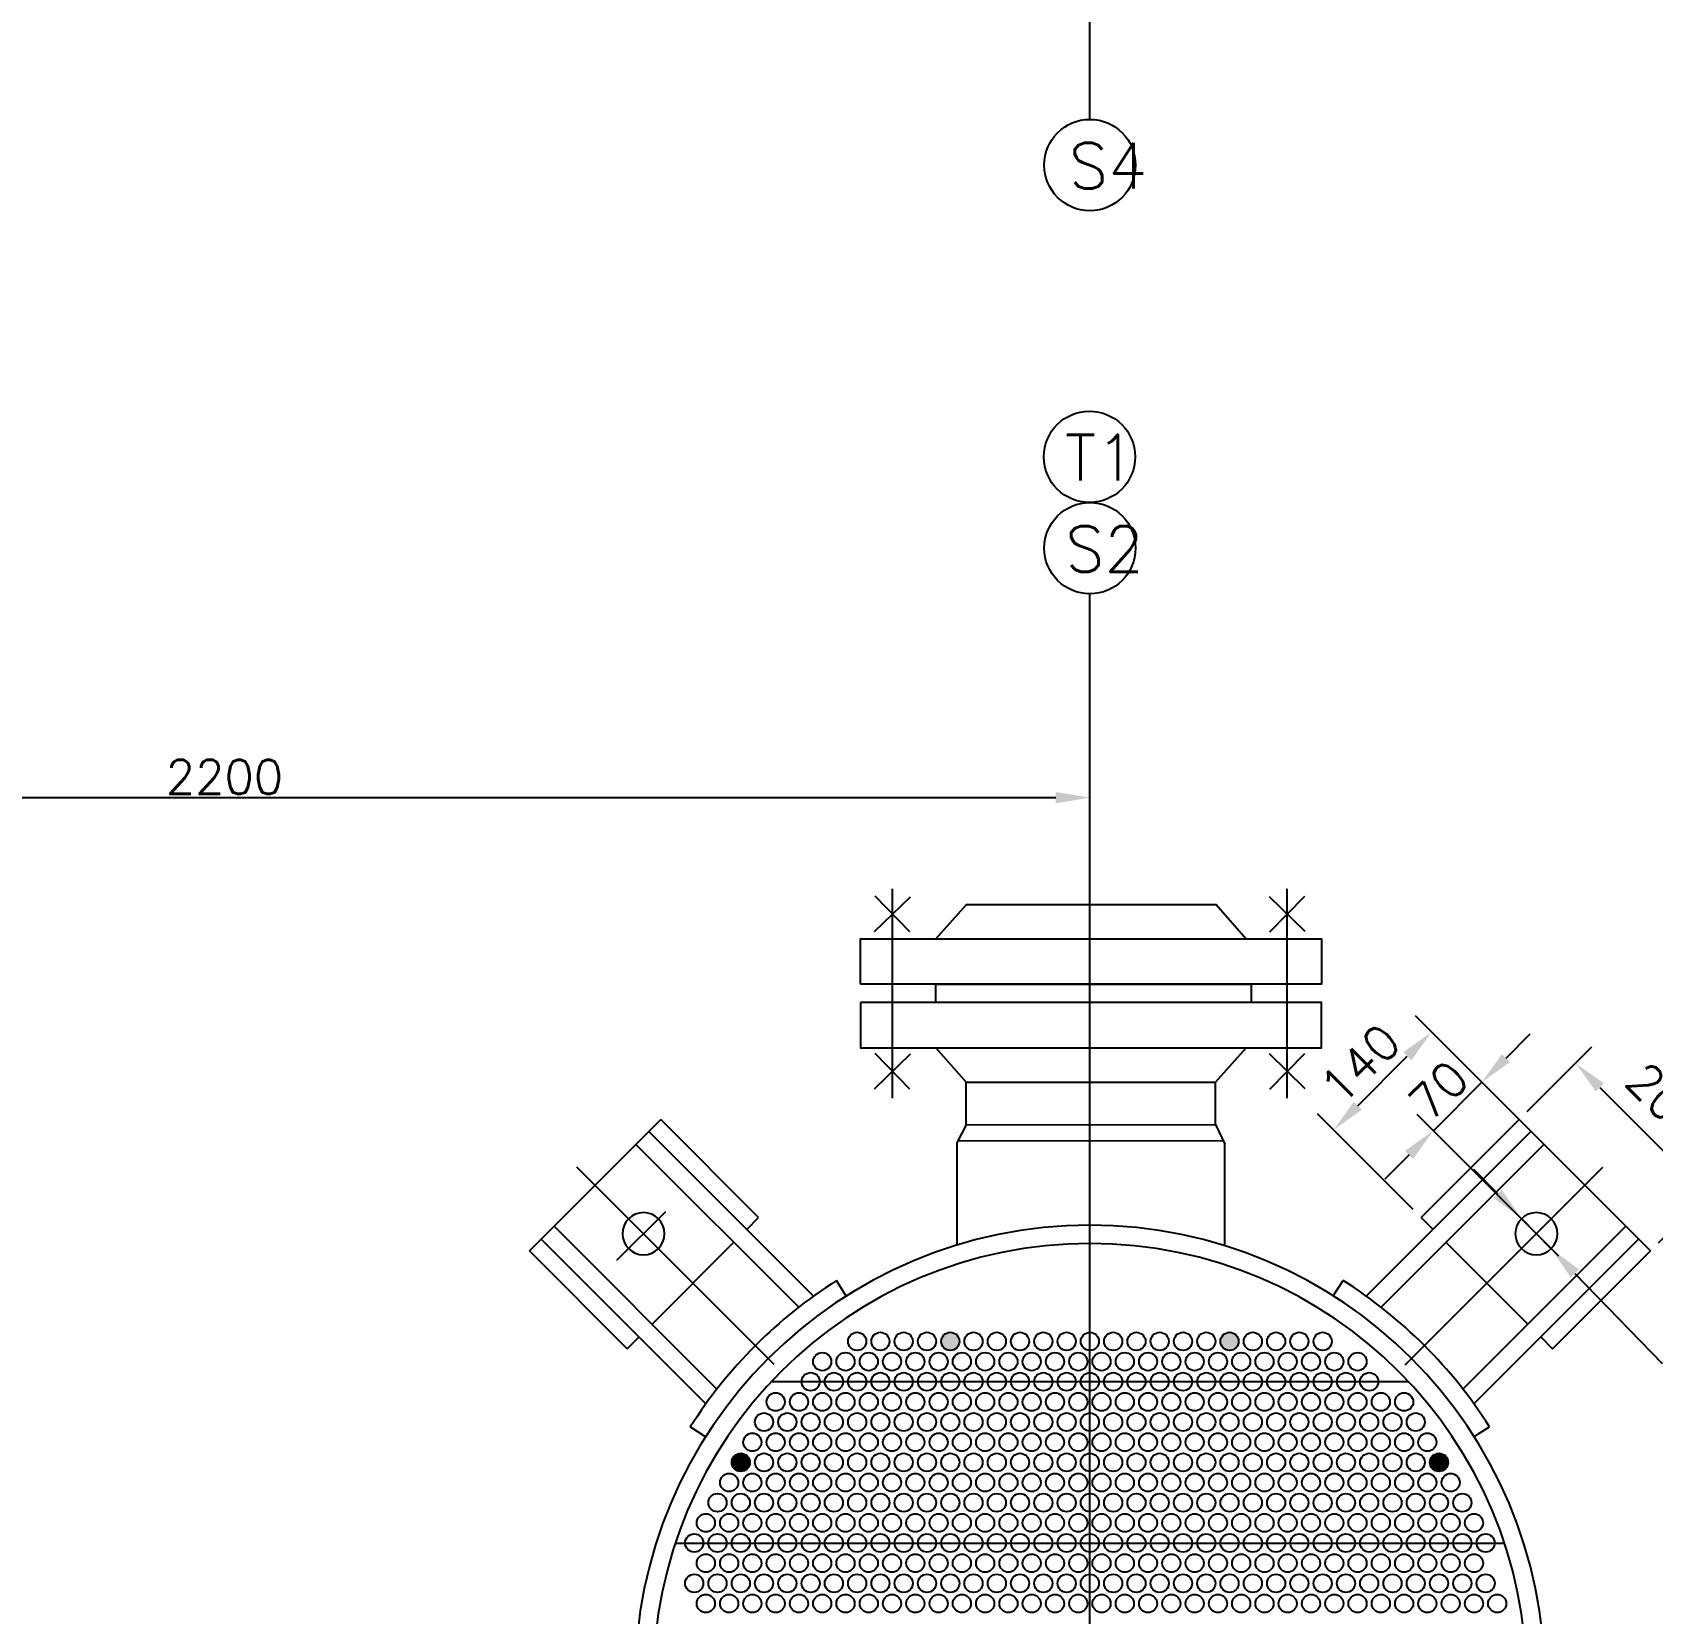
# Model space of a CAD drawing. Extents: x 49444 to 186345, y 41039 to 59803.
# Drawn here: x 66316 to 68446, y 49393 to 51471 of the extents above; entities that cross this region are included whole.
import ezdxf

# ---------------------------------------------------------------- set-up
doc = ezdxf.new("R2010")
doc.units = 0
doc.header["$LTSCALE"] = 60
doc.header["$MEASUREMENT"] = 0
doc.header["$PDMODE"] = 3
doc.header["$PDSIZE"] = 0.001
doc.layers.get('0').update_dxf_attribs({"linetype": 'CONTINUOUS'})
doc.layers.get('DEFPOINTS').update_dxf_attribs({"linetype": 'CONTINUOUS'})
doc.styles.get("Standard").update_dxf_attribs({"font": 'txt.shx', "bigfont": 'hztxt.shx'})
doc.dimstyles.new('STANDARD$0', dxfattribs={"dimtxt": 3, "dimasz": 3, "dimexe": 2, "dimexo": 1, "dimgap": 0.5, "dimtad": 1, "dimdec": 0, "dimzin": 0, "dimdsep": 46, "dimtxsty": 'Standard', "dimcen": 1, "dimclrd": 256, "dimclre": 256, "dimclrt": 256, "dimadec": 0, "dimazin": 0, "dimtfac": 1.5, "dimtdec": 3, "dimtix": 1, "dimtmove": 0, "dimatfit": 2, "dimfxl": 0, "dimtolj": 1, "dimarcsym": 0})

# ---------------------------------------------------------------- blocks, each defined once
blk = doc.blocks.new('*D589')
at = {"lineweight": -2}
for p, q in [((68253, 50123.2), (68284.8, 50155)), ((68345.9, 49966.6), (68200, 50112.6)), ((68157.5, 50027.7), (68221.2, 50091.4)), ((68282.3, 49903), (68136.3, 50048.9)), ((68125.7, 49995.9), (68093.9, 49964.1))]:
    blk.add_line(p, q, dxfattribs=at)
for points in [[(68247.7, 50128.5), (68258.3, 50117.9), (68221.2, 50091.4)], [(68120.4, 50001.2), (68131, 49990.6), (68157.5, 50027.7)]]:
    blk.add_solid(points)
at = {"layer": 'DEFPOINTS', "color": 0}
for p in [(68221.2, 50091.4), (68356.5, 49956), (68292.9, 49892.4)]:
    blk.add_point(p, dxfattribs=at)
at = {"insert": (68164.4, 50080.6), "char_height": 45, "attachment_point": 5, "rotation": 45}
blk.add_mtext('\\A1;70', dxfattribs=at)
blk = doc.blocks.new('*D590')
at = {"lineweight": -2}
for p, q in [((68259.6, 50052.9), (68134, 50178.6)), ((68058.3, 50060.5), (68123.3, 50125.5)), ((68131, 49924.2), (68005.3, 50049.9))]:
    blk.add_line(p, q, dxfattribs=at)
for points in [[(68118, 50130.8), (68128.7, 50120.2), (68155.2, 50157.4)], [(68053, 50065.8), (68063.6, 50055.2), (68026.5, 50028.7)]]:
    blk.add_solid(points)
at = {"layer": 'DEFPOINTS', "color": 0}
for p in [(68155.2, 50157.4), (68270.2, 50042.3), (68141.6, 49913.6)]:
    blk.add_point(p, dxfattribs=at)
at = {"insert": (68061.3, 50115.3), "char_height": 45, "attachment_point": 5, "rotation": 45}
blk.add_mtext('\\A1;140', dxfattribs=at)
blk = doc.blocks.new('*D591')
at = {"lineweight": -2}
for p, q in [((68280.9, 50052.9), (68365.6, 50137.7)), ((68376.2, 50084.6), (68485.1, 49975.8)), ((68453.4, 49880.4), (68538.2, 49965.1))]:
    blk.add_line(p, q, dxfattribs=at)
for points in [[(68381.5, 50089.9), (68370.9, 50079.3), (68344.4, 50116.5)], [(68490.4, 49981.1), (68479.8, 49970.4), (68517, 49943.9)]]:
    blk.add_solid(points)
at = {"layer": 'DEFPOINTS', "color": 0}
for p in [(68270.2, 50042.3), (68517, 49943.9), (68442.8, 49869.8)]:
    blk.add_point(p, dxfattribs=at)
at = {"insert": (68464, 50065), "char_height": 45, "attachment_point": 5, "rotation": 315}
blk.add_mtext('\\A1;200', dxfattribs=at)
blk = doc.blocks.new('*D36')
at = {"lineweight": -2}
for p, q in [((65431.6, 50205.9), (65431.6, 50495.3)), ((67706.2, 50480.3), (67706.2, 50495.3)), ((65476.6, 50465.3), (67661.2, 50465.3))]:
    blk.add_line(p, q, dxfattribs=at)
for points in [[(65476.6, 50472.8), (65476.6, 50457.8), (65431.6, 50465.3)], [(67661.2, 50472.8), (67661.2, 50457.8), (67706.2, 50465.3)]]:
    blk.add_solid(points)
at = {"layer": 'DEFPOINTS', "color": 0}
for p in [(67706.2, 50465.3), (67706.2, 50465.3), (65431.6, 50190.9)]:
    blk.add_point(p, dxfattribs=at)
at = {"insert": (66568.9, 50492.6), "char_height": 45, "attachment_point": 5}
blk.add_mtext('\\A1;2200', dxfattribs=at)

msp = doc.modelspace()

# ---------------------------------------------------------------- hatches: boundary and pattern name
h = msp.add_hatch(color=256)
h.paths.add_polyline_path([(67522.663534, 49738.873129, 1), (67522.663534, 49762.76776, 1)])
h.paths.add_polyline_path([(67889.707177, 49738.873129, 1), (67889.707177, 49762.76776, 1)])
for points in [[(67247.377747, 49579.939466, 1), (67247.377747, 49603.834097, 1)], [(68164.99036, 49579.939466, 1), (68164.99036, 49603.834097, 1)]]:
    msp.add_hatch(color=256).paths.add_polyline_path(points)

# ---------------------------------------------------------------- linework, layer by layer
for p, q in [((67706.134497, 51356.456038), (67706.134497, 53937.078858)), ((67706.184054, 48185.172104), (67706.184054, 50733.086949)), ((67291.413807, 49720.462465), (67032.01216, 49979.864112)), ((68120.660388, 49720.168553), (68380.355947, 49979.864112)), ((68242.194335, 49944.519652), (68210.830533, 49976.789017)), ((67084.662139, 49857.544834), (67148.793677, 49921.676371)), ((68258.036669, 49927.214133), (68322.168206, 49863.082596)), ((68273.558138, 49912.250288), (68312.184501, 49872.508672)), ((68343.548304, 49840.239308), (68458.341168, 49721.875924)), ((68124.664514, 49697.84249), (67287.703593, 49697.84249)), ((67161.737767, 49485.930873), (68250.63034, 49485.930873))]:
    msp.add_line(p, q)
for points in [[(67423.3234, 50289.30527), (67470.261805, 50335.183415)], [(67469.731675, 50288.775155), (67423.85353, 50335.713545)], [(67446.792609, 50070.339945), (67446.792609, 50345.610591)], [(67989.044695, 50289.30527), (67942.10629, 50335.183415)], [(67942.63642, 50288.775155), (67988.514565, 50335.713545)], [(67965.575498, 50070.339945), (67965.575498, 50345.610591)], [(67503.58705, 50279.751425), (67544.09647, 50324.9186), (67872.259945, 50324.9186), (67911.57685, 50279.751425)], [(67965.575498, 50093.806659), (67965.575498, 50316.332928)], [(67446.792609, 50095.044208), (67446.792609, 50220.122665)], [(67503.92989, 50196.123275), (67503.92989, 50220.23963), (67917.91954, 50220.23963), (67917.91954, 50196.123275)], [(67965.575498, 50095.044208), (67965.575498, 50220.122665)], [(67965.575498, 50095.044204), (67965.575498, 50220.122661)], [(67423.3234, 50082.85274), (67470.261805, 50128.730885)], [(67469.731675, 50082.32261), (67423.85353, 50129.261015)], [(67503.58705, 50136.61148), (67543.786045, 50091.444305), (67871.377855, 50091.444305), (67911.57685, 50136.61148)], [(67989.044695, 50082.85274), (67942.10629, 50128.730885)], [(67942.63642, 50082.32261), (67988.514565, 50129.261015)], [(67543.786045, 50035.257395), (67543.786045, 50091.444305)], [(67871.377855, 50035.843655), (67871.377855, 50091.444305)], [(66969.590155, 49869.75206), (67142.124205, 50042.286125)], [(67270.791535, 49913.618795), (67142.124205, 50042.286125)], [(67543.786045, 50035.257395), (67531.786045, 50012.617775)], [(67543.786045, 50035.257395), (67871.377855, 50035.843655)], [(67871.377855, 50035.843655), (67883.377855, 50009.818955)], [(68141.576575, 49913.618795), (68270.243905, 50042.286125)], [(68270.243905, 50042.286125), (68442.777955, 49869.75206)], [(67342.96936, 49810.32827), (67126.567855, 50026.729775)], [(67532.837275, 50014.60106), (67881.03958, 50014.23044)], [(68069.39875, 49810.32827), (68285.800255, 50026.729775)], [(67323.571975, 49795.784525), (67109.59729, 50009.75921)], [(67531.786045, 49877.443415), (67531.786045, 50012.617775)], [(67883.377855, 49876.583165), (67883.377855, 50009.818955)], [(68088.79612, 49795.784525), (68302.77082, 50009.75921)], [(67255.235185, 49898.062445), (67270.791535, 49913.618795)], [(68141.576575, 49913.618795), (68157.132925, 49898.062445)], [(67216.091755, 49688.30429), (67002.11707, 49902.278975)], [(68196.276355, 49688.30429), (68410.25104, 49902.278975)], [(67098.257485, 49741.084745), (66969.590155, 49869.75206)], [(67201.547995, 49668.90692), (66985.146505, 49885.30841)], [(67130.784385, 49773.611645), (67238.26462, 49881.09188)], [(68174.10349, 49881.09188), (68281.58371, 49773.611645)], [(68210.8201, 49668.90692), (68427.221605, 49885.30841)], [(68314.110625, 49741.084745), (68442.777955, 49869.75206)], [(67386.053965, 49810.49993), (67373.200735, 49830.76799)], [(68026.07689, 49810.650305), (68038.92061, 49830.92441)], [(67098.257485, 49741.084745), (67113.813835, 49756.641095)], [(68298.554275, 49756.641095), (68314.110625, 49741.084745)], [(67201.22596, 49625.58506), (67180.95187, 49638.42878)], [(68210.991775, 49625.8223), (68231.259835, 49638.675545)]]:
    msp.add_lwpolyline(points)
for points in [[(67404.589525, 50220.23963), (67404.589525, 50279.751425), (68010.574375, 50279.751425), (68010.574375, 50220.23963)], [(67404.589525, 50196.123275), (67404.589525, 50136.61148), (68010.574375, 50136.61148), (68010.574375, 50196.123275)]]:
    msp.add_lwpolyline(points, close=True)
for points in [[(67147.206865, 49892.379485, 1), (67091.786725, 49892.379485, 1)], [(68320.581385, 49892.379485, 1), (68265.161245, 49892.379485, 1)], [(68303.941615, 49305.692225, 1), (67108.426495, 49305.692225, 1)], [(68279.941615, 49305.692225, 1), (67132.426495, 49305.692225, 1)]]:
    msp.add_lwpolyline(points, format="xyb", close=True)
for points in [[(67373.200735, 49830.768005, 0.110685), (67180.95187, 49638.42878, 2.576902)], [(68231.259835, 49638.675545, 0.110685), (68038.92061, 49830.92441, 1.006105)]]:
    msp.add_lwpolyline(points, format="xyb")
for centre, radius in [((67706.134497, 51296.456038), 60), ((67705.647874, 50913.085751), 60), ((67706.184054, 50793.086949), 60), ((67400.314718, 49750.820444), 11.947315), ((67430.90067, 49750.820444), 11.947315), ((67461.489226, 49750.820444), 11.947315), ((67492.075178, 49750.820444), 11.947315), ((67522.663534, 49750.820444), 11.947315), ((67553.249486, 49750.820444), 11.947315), ((67583.837842, 49750.820444), 11.947315), ((67614.423794, 49750.820444), 11.947315), ((67645.009746, 49750.820444), 11.947315), ((67675.598101, 49750.820444), 11.947315), ((67706.184054, 49750.820444), 11.947315), ((67736.772409, 49750.820444), 11.947315), ((67767.358361, 49750.820444), 11.947315), ((67797.946717, 49750.820444), 11.947315), ((67828.532669, 49750.820444), 11.947315), ((67859.118621, 49750.820444), 11.947315), ((67889.707177, 49750.820444), 11.947315), ((67920.292929, 49750.820444), 11.947315), ((67950.881485, 49750.820444), 11.947315), ((67981.467237, 49750.820444), 11.947315), ((68012.055793, 49750.820444), 11.947315), ((67354.43589, 49724.332769), 11.947315), ((67385.021842, 49724.332769), 11.947315), ((67415.607794, 49724.332769), 11.947315), ((67446.19615, 49724.332769), 11.947315), ((67476.782102, 49724.332769), 11.947315), ((67507.368054, 49724.332769), 11.947315), ((67537.95641, 49724.332769), 11.947315), ((67568.542362, 49724.332769), 11.947315), ((67599.130717, 49724.332769), 11.947315), ((67629.71667, 49724.332769), 11.947315), ((67660.305226, 49724.332769), 11.947315), ((67690.890977, 49724.332769), 11.947315), ((67721.47713, 49724.332769), 11.947315), ((67752.065285, 49724.332769), 11.947315), ((67782.651437, 49724.332769), 11.947315), ((67813.239793, 49724.332769), 11.947315), ((67843.825745, 49724.332769), 11.947315), ((67874.414101, 49724.332769), 11.947315), ((67905.000053, 49724.332769), 11.947315), ((67935.586005, 49724.332769), 11.947315), ((67966.174361, 49724.332769), 11.947315), ((67996.760313, 49724.332769), 11.947315), ((68027.348669, 49724.332769), 11.947315), ((68057.934621, 49724.332769), 11.947315), ((67339.14041, 49697.84249), 11.947315), ((67369.728966, 49697.84249), 11.947315), ((67400.314718, 49697.84249), 11.947315), ((67430.90067, 49697.84249), 11.947315), ((67461.489226, 49697.84249), 11.947315), ((67492.075178, 49697.84249), 11.947315), ((67522.663534, 49697.84249), 11.947315), ((67553.249486, 49697.84249), 11.947315), ((67583.837842, 49697.84249), 11.947315), ((67614.423794, 49697.84249), 11.947315), ((67645.009746, 49697.84249), 11.947315), ((67675.598101, 49697.84249), 11.947315), ((67706.184054, 49697.84249), 11.947315), ((67736.772409, 49697.84249), 11.947315), ((67767.358361, 49697.84249), 11.947315), ((67797.946717, 49697.84249), 11.947315), ((67828.532669, 49697.84249), 11.947315), ((67859.118621, 49697.84249), 11.947315), ((67889.707177, 49697.84249), 11.947315), ((67920.292929, 49697.84249), 11.947315), ((67950.881485, 49697.84249), 11.947315), ((67981.467237, 49697.84249), 11.947315), ((68012.055793, 49697.84249), 11.947315), ((68042.641544, 49697.84249), 11.947315), ((68073.227697, 49697.84249), 11.947315), ((67293.259179, 49671.352411), 11.947315), ((67323.847534, 49671.352411), 11.947315), ((67354.433486, 49671.352411), 11.947315), ((67385.021842, 49671.352411), 11.947315), ((67415.607794, 49671.352411), 11.947315), ((67446.19615, 49671.352411), 11.947315), ((67476.782102, 49671.352411), 11.947315), ((67507.368054, 49671.352411), 11.947315), ((67537.95641, 49671.352411), 11.947315), ((67568.542362, 49671.352411), 11.947315), ((67599.130717, 49671.352411), 11.947315), ((67629.71667, 49671.352411), 11.947315), ((67660.305226, 49671.352411), 11.947315), ((67690.890977, 49671.352411), 11.947315), ((67721.47713, 49671.352411), 11.947315), ((67752.065285, 49671.352411), 11.947315), ((67782.651437, 49671.352411), 11.947315), ((67813.239793, 49671.352411), 11.947315), ((67843.825745, 49671.352411), 11.947315), ((67874.414101, 49671.352411), 11.947315), ((67905.000053, 49671.352411), 11.947315), ((67935.586005, 49671.352411), 11.947315), ((67966.174361, 49671.352411), 11.947315), ((67996.760313, 49671.352411), 11.947315), ((68027.348669, 49671.352411), 11.947315), ((68057.934621, 49671.352411), 11.947315), ((68088.522976, 49671.352411), 11.947315), ((68119.111332, 49671.352411), 11.947315), ((67277.963699, 49644.864736), 11.947315), ((67308.552055, 49644.864736), 11.947315), ((67339.14041, 49644.864736), 11.947315), ((67369.728966, 49644.864736), 11.947315), ((67400.314718, 49644.864736), 11.947315), ((67430.90067, 49644.864736), 11.947315), ((67461.489226, 49644.864736), 11.947315), ((67492.075178, 49644.864736), 11.947315), ((67522.663534, 49644.864736), 11.947315), ((67553.249486, 49644.864736), 11.947315), ((67583.837842, 49644.864736), 11.947315), ((67614.423794, 49644.864736), 11.947315), ((67645.009746, 49644.864736), 11.947315), ((67675.598101, 49644.864736), 11.947315), ((67706.184054, 49644.864736), 11.947315), ((67736.772409, 49644.864736), 11.947315), ((67767.358361, 49644.864736), 11.947315), ((67797.946717, 49644.864736), 11.947315), ((67828.532669, 49644.864736), 11.947315), ((67859.118621, 49644.864736), 11.947315), ((67889.707177, 49644.864736), 11.947315), ((67920.292929, 49644.864736), 11.947315), ((67950.881485, 49644.864736), 11.947315), ((67981.467237, 49644.864736), 11.947315), ((68012.055793, 49644.864736), 11.947315), ((68042.641544, 49644.864736), 11.947315), ((68073.227697, 49644.864736), 11.947315), ((68103.816053, 49644.864736), 11.947315), ((68134.401804, 49644.864736), 11.947315), ((67262.670823, 49618.374457), 11.947315), ((67293.259179, 49618.374457), 11.947315), ((67323.847534, 49618.374457), 11.947315), ((67354.433486, 49618.374457), 11.947315), ((67385.021842, 49618.374457), 11.947315), ((67415.607794, 49618.374457), 11.947315), ((67446.19615, 49618.374457), 11.947315), ((67476.782102, 49618.374457), 11.947315), ((67507.368054, 49618.374457), 11.947315), ((67537.95641, 49618.374457), 11.947315), ((67568.542362, 49618.374457), 11.947315), ((67599.130717, 49618.374457), 11.947315), ((67629.71667, 49618.374457), 11.947315), ((67660.305226, 49618.374457), 11.947315), ((67690.890977, 49618.374457), 11.947315), ((67721.47713, 49618.374457), 11.947315), ((67752.065285, 49618.374457), 11.947315), ((67782.651437, 49618.374457), 11.947315), ((67813.239793, 49618.374457), 11.947315), ((67843.825745, 49618.374457), 11.947315), ((67874.414101, 49618.374457), 11.947315), ((67905.000053, 49618.374457), 11.947315), ((67935.586005, 49618.374457), 11.947315), ((67966.174361, 49618.374457), 11.947315), ((67996.760313, 49618.374457), 11.947315), ((68027.348669, 49618.374457), 11.947315), ((68057.934621, 49618.374457), 11.947315), ((68088.522976, 49618.374457), 11.947315), ((68119.108928, 49618.374457), 11.947315), ((68149.694881, 49618.374457), 11.947315), ((67247.377747, 49591.886782), 11.947315), ((67277.966303, 49591.886782), 11.947315), ((67308.552055, 49591.886782), 11.947315), ((67339.14041, 49591.886782), 11.947315), ((67369.728966, 49591.886782), 11.947315), ((67400.314718, 49591.886782), 11.947315), ((67430.90067, 49591.886782), 11.947315), ((67461.489226, 49591.886782), 11.947315), ((67492.075178, 49591.886782), 11.947315), ((67522.663534, 49591.886782), 11.947315), ((67553.249486, 49591.886782), 11.947315), ((67583.837842, 49591.886782), 11.947315), ((67614.423794, 49591.886782), 11.947315), ((67645.009746, 49591.886782), 11.947315), ((67675.598101, 49591.886782), 11.947315), ((67706.184054, 49591.886782), 11.947315), ((67736.772409, 49591.886782), 11.947315), ((67767.358361, 49591.886782), 11.947315), ((67797.946717, 49591.886782), 11.947315), ((67828.532669, 49591.886782), 11.947315), ((67859.118621, 49591.886782), 11.947315), ((67889.707177, 49591.886782), 11.947315), ((67920.292929, 49591.886782), 11.947315), ((67950.881485, 49591.886782), 11.947315), ((67981.467237, 49591.886782), 11.947315), ((68012.055793, 49591.886782), 11.947315), ((68042.641544, 49591.886782), 11.947315), ((68073.227697, 49591.886782), 11.947315), ((68103.816053, 49591.886782), 11.947315), ((68134.401804, 49591.886782), 11.947315), ((68164.99036, 49591.886782), 11.947315), ((67232.084871, 49565.396502), 11.947315), ((67262.673227, 49565.396502), 11.947315), ((67293.259179, 49565.396502), 11.947315), ((67323.847534, 49565.396502), 11.947315), ((67354.433486, 49565.396502), 11.947315), ((67385.021842, 49565.396502), 11.947315), ((67415.607794, 49565.396502), 11.947315), ((67446.19615, 49565.396502), 11.947315), ((67476.782102, 49565.396502), 11.947315), ((67507.368054, 49565.396502), 11.947315), ((67537.95641, 49565.396502), 11.947315), ((67568.542362, 49565.396502), 11.947315), ((67599.130717, 49565.396502), 11.947315), ((67629.71667, 49565.396502), 11.947315), ((67660.305226, 49565.396502), 11.947315), ((67690.890977, 49565.396502), 11.947315), ((67721.47713, 49565.396502), 11.947315), ((67752.065285, 49565.396502), 11.947315), ((67782.651437, 49565.396502), 11.947315), ((67813.239793, 49565.396502), 11.947315), ((67843.825745, 49565.396502), 11.947315), ((67874.414101, 49565.396502), 11.947315), ((67905.000053, 49565.396502), 11.947315), ((67935.586005, 49565.396502), 11.947315), ((67966.174361, 49565.396502), 11.947315), ((67996.760313, 49565.396502), 11.947315), ((68027.348669, 49565.396502), 11.947315), ((68057.934621, 49565.396502), 11.947315), ((68088.522976, 49565.396502), 11.947315), ((68119.108928, 49565.396502), 11.947315), ((68149.694881, 49565.396502), 11.947315), ((68180.283236, 49565.396502), 11.947315), ((67216.791995, 49538.908827), 11.947315), ((67247.377747, 49538.908827), 11.947315), ((67277.966303, 49538.908827), 11.947315), ((67308.552055, 49538.908827), 11.947315), ((67339.14041, 49538.908827), 11.947315), ((67369.728966, 49538.908827), 11.947315), ((67400.314718, 49538.908827), 11.947315), ((67430.90067, 49538.908827), 11.947315), ((67461.489226, 49538.908827), 11.947315), ((67492.075178, 49538.908827), 11.947315), ((67522.663534, 49538.908827), 11.947315), ((67553.249486, 49538.908827), 11.947315), ((67583.837842, 49538.908827), 11.947315), ((67614.423794, 49538.908827), 11.947315), ((67645.009746, 49538.908827), 11.947315), ((67675.598101, 49538.908827), 11.947315), ((67706.184054, 49538.908827), 11.947315), ((67736.772409, 49538.908827), 11.947315), ((67767.358361, 49538.908827), 11.947315), ((67797.946717, 49538.908827), 11.947315), ((67828.532669, 49538.908827), 11.947315), ((67859.118621, 49538.908827), 11.947315), ((67889.707177, 49538.908827), 11.947315), ((67920.292929, 49538.908827), 11.947315), ((67950.881485, 49538.908827), 11.947315), ((67981.467237, 49538.908827), 11.947315), ((68012.055793, 49538.908827), 11.947315), ((68042.641544, 49538.908827), 11.947315), ((68073.227697, 49538.908827), 11.947315), ((68103.816053, 49538.908827), 11.947315), ((68134.401804, 49538.908827), 11.947315), ((68164.99036, 49538.908827), 11.947315), ((68195.576112, 49538.908827), 11.947315), ((67201.496515, 49512.418548), 11.947315), ((67232.084871, 49512.418548), 11.947315), ((67262.673227, 49512.418548), 11.947315), ((67293.259179, 49512.418548), 11.947315), ((67323.847534, 49512.418548), 11.947315), ((67354.433486, 49512.418548), 11.947315), ((67385.021842, 49512.418548), 11.947315), ((67415.607794, 49512.418548), 11.947315), ((67446.19615, 49512.418548), 11.947315), ((67476.782102, 49512.418548), 11.947315), ((67507.368054, 49512.418548), 11.947315), ((67537.95641, 49512.418548), 11.947315), ((67568.542362, 49512.418548), 11.947315), ((67599.130717, 49512.418548), 11.947315), ((67629.71667, 49512.418548), 11.947315), ((67660.305226, 49512.418548), 11.947315), ((67690.890977, 49512.418548), 11.947315), ((67721.47713, 49512.418548), 11.947315), ((67752.065285, 49512.418548), 11.947315), ((67782.651437, 49512.418548), 11.947315), ((67813.239793, 49512.418548), 11.947315), ((67843.825745, 49512.418548), 11.947315), ((67874.414101, 49512.418548), 11.947315), ((67905.000053, 49512.418548), 11.947315), ((67935.586005, 49512.418548), 11.947315), ((67966.174361, 49512.418548), 11.947315), ((67996.760313, 49512.418548), 11.947315), ((68027.348669, 49512.418548), 11.947315), ((68057.934621, 49512.418548), 11.947315), ((68088.522976, 49512.418548), 11.947315), ((68119.108928, 49512.418548), 11.947315), ((68149.694881, 49512.418548), 11.947315), ((68180.283236, 49512.418548), 11.947315), ((68210.869188, 49512.418548), 11.947315), ((67186.206243, 49485.930873), 11.947315), ((67216.791995, 49485.930873), 11.947315), ((67247.377747, 49485.930873), 11.947315), ((67277.966303, 49485.930873), 11.947315), ((67308.552055, 49485.930873), 11.947315), ((67339.14041, 49485.930873), 11.947315), ((67369.728966, 49485.930873), 11.947315), ((67400.314718, 49485.930873), 11.947315), ((67430.90067, 49485.930873), 11.947315), ((67461.489226, 49485.930873), 11.947315), ((67492.075178, 49485.930873), 11.947315), ((67522.663534, 49485.930873), 11.947315), ((67553.249486, 49485.930873), 11.947315), ((67583.837842, 49485.930873), 11.947315), ((67614.423794, 49485.930873), 11.947315), ((67645.009746, 49485.930873), 11.947315), ((67675.598101, 49485.930873), 11.947315), ((67706.184054, 49485.930873), 11.947315), ((67736.772409, 49485.930873), 11.947315), ((67767.358361, 49485.930873), 11.947315), ((67797.946717, 49485.930873), 11.947315), ((67828.532669, 49485.930873), 11.947315), ((67859.118621, 49485.930873), 11.947315), ((67889.707177, 49485.930873), 11.947315), ((67920.292929, 49485.930873), 11.947315), ((67950.881485, 49485.930873), 11.947315), ((67981.467237, 49485.930873), 11.947315), ((68012.055793, 49485.930873), 11.947315), ((68042.641544, 49485.930873), 11.947315), ((68073.227697, 49485.930873), 11.947315), ((68103.816053, 49485.930873), 11.947315), ((68134.401804, 49485.930873), 11.947315), ((68164.99036, 49485.930873), 11.947315), ((68195.576112, 49485.930873), 11.947315), ((68226.162264, 49485.930873), 11.947315), ((67201.498919, 49459.440794), 11.947315), ((67232.084871, 49459.440794), 11.947315), ((67262.673227, 49459.440794), 11.947315), ((67293.259179, 49459.440794), 11.947315), ((67323.847534, 49459.440794), 11.947315), ((67354.433486, 49459.440794), 11.947315), ((67385.021842, 49459.440794), 11.947315), ((67415.607794, 49459.440794), 11.947315), ((67446.19615, 49459.440794), 11.947315), ((67476.782102, 49459.440794), 11.947315), ((67507.368054, 49459.440794), 11.947315), ((67537.95641, 49459.440794), 11.947315), ((67568.542362, 49459.440794), 11.947315), ((67599.130717, 49459.440794), 11.947315), ((67629.71667, 49459.440794), 11.947315), ((67660.305226, 49459.440794), 11.947315), ((67690.890977, 49459.440794), 11.947315), ((67721.47713, 49459.440794), 11.947315), ((67752.065285, 49459.440794), 11.947315), ((67782.651437, 49459.440794), 11.947315), ((67813.239793, 49459.440794), 11.947315), ((67843.825745, 49459.440794), 11.947315), ((67874.414101, 49459.440794), 11.947315), ((67905.000053, 49459.440794), 11.947315), ((67935.586005, 49459.440794), 11.947315), ((67966.174361, 49459.440794), 11.947315), ((67996.760313, 49459.440794), 11.947315), ((68027.348669, 49459.440794), 11.947315), ((68057.934621, 49459.440794), 11.947315), ((68088.522976, 49459.440794), 11.947315), ((68119.108928, 49459.440794), 11.947315), ((68149.694881, 49459.440794), 11.947315), ((68180.283236, 49459.440794), 11.947315), ((68210.869188, 49459.440794), 11.947315), ((67186.205843, 49432.950515), 11.947315), ((67216.791995, 49432.950515), 11.947315), ((67247.377747, 49432.950515), 11.947315), ((67277.966303, 49432.950515), 11.947315), ((67308.552055, 49432.950515), 11.947315), ((67339.14041, 49432.950515), 11.947315), ((67369.728966, 49432.950515), 11.947315), ((67400.314718, 49432.950515), 11.947315), ((67430.90067, 49432.950515), 11.947315), ((67461.489226, 49432.950515), 11.947315), ((67492.075178, 49432.950515), 11.947315), ((67522.663534, 49432.950515), 11.947315), ((67553.249486, 49432.950515), 11.947315), ((67583.837842, 49432.950515), 11.947315), ((67614.423794, 49432.950515), 11.947315), ((67645.009746, 49432.950515), 11.947315), ((67675.598101, 49432.950515), 11.947315), ((67706.184054, 49432.950515), 11.947315), ((67736.772409, 49432.950515), 11.947315), ((67767.358361, 49432.950515), 11.947315), ((67797.946717, 49432.950515), 11.947315), ((67828.532669, 49432.950515), 11.947315), ((67859.118621, 49432.950515), 11.947315), ((67889.707177, 49432.950515), 11.947315), ((67920.292929, 49432.950515), 11.947315), ((67950.881485, 49432.950515), 11.947315), ((67981.467237, 49432.950515), 11.947315), ((68012.055793, 49432.950515), 11.947315), ((68042.641544, 49432.950515), 11.947315), ((68073.227697, 49432.950515), 11.947315), ((68103.816053, 49432.950515), 11.947315), ((68134.401804, 49432.950515), 11.947315), ((68164.99036, 49432.950515), 11.947315), ((68195.576112, 49432.950515), 11.947315), ((68226.162264, 49432.950515), 11.947315), ((67201.498919, 49406.462839), 11.947315), ((67232.084871, 49406.462839), 11.947315), ((67262.673227, 49406.462839), 11.947315), ((67293.259179, 49406.462839), 11.947315), ((67323.847534, 49406.462839), 11.947315), ((67354.433486, 49406.462839), 11.947315), ((67385.021842, 49406.462839), 11.947315), ((67415.607794, 49406.462839), 11.947315), ((67446.19615, 49406.462839), 11.947315), ((67476.782102, 49406.462839), 11.947315), ((67507.368054, 49406.462839), 11.947315), ((67537.95641, 49406.462839), 11.947315), ((67568.542362, 49406.462839), 11.947315), ((67599.130717, 49406.462839), 11.947315), ((67629.71667, 49406.462839), 11.947315), ((67660.305226, 49406.462839), 11.947315), ((67690.890977, 49406.462839), 11.947315), ((67721.47713, 49406.462839), 11.947315), ((67752.065285, 49406.462839), 11.947315), ((67782.651437, 49406.462839), 11.947315), ((67813.239793, 49406.462839), 11.947315), ((67843.825745, 49406.462839), 11.947315), ((67874.414101, 49406.462839), 11.947315), ((67905.000053, 49406.462839), 11.947315), ((67935.586005, 49406.462839), 11.947315), ((67966.174361, 49406.462839), 11.947315), ((67996.760313, 49406.462839), 11.947315), ((68027.348669, 49406.462839), 11.947315), ((68057.934621, 49406.462839), 11.947315), ((68088.522976, 49406.462839), 11.947315), ((68119.108928, 49406.462839), 11.947315), ((68149.694881, 49406.462839), 11.947315), ((68180.283236, 49406.462839), 11.947315), ((68210.869188, 49406.462839), 11.947315), ((68241.457544, 49406.462839), 11.947315)]:
    msp.add_circle(centre, radius)
for points in [[(68247.572563, 49949.746953), (68236.816108, 49939.292352), (68273.558138, 49912.250288)], [(68348.926531, 49845.466608), (68338.170076, 49835.012007), (68312.184501, 49872.508672)]]:
    msp.add_solid(points)

# ---------------------------------------------------------------- texts
for s, p in [('S4', (67678.517931, 51265.504735)), ('T1', (67673.285321, 50882.134448)), ('S2', (67673.8215, 50762.135645))]:
    msp.add_text(s, height=60).set_placement(p)

# ---------------------------------------------------------------- dimensions: what is measured, and where the dimension line sits
dim = msp.add_linear_dim(base=(67706.184054, 50465.273875), p1=(65431.634497, 50190.945065), p2=(67706.184054, 50465.273875), text='2200', dimstyle='STANDARD$0', override={"dimscale": 15, "dimgap": 0.1, "dimcen": 3, "dimtdec": 0, "dimtmove": 2, "dimatfit": 3})
dim.commit()
dim.dimension.update_dxf_attribs({"geometry": '*D36', "text_midpoint": (66568.909275, 50492.648875)})
for base, p1, p2, angle, text, picture, middle in [((68155.169473, 50157.360528), (68141.57658, 49913.61879), (68270.243895, 50042.28612), 45.00000334, '140', '*D590', (68061.299943, 50115.266586)), ((68221.16748, 50091.362542), (68292.871318, 49892.379483), (68356.510928, 49956.019094), 45, '70', '*D589', (68164.377093, 50080.555736)), ((68516.956803, 49943.930901), (68270.243905, 50042.286125), (68442.777955, 49869.75206), 314.999997509, '200', '*D591', (68464.020254, 50064.995475))]:
    dim = msp.add_linear_dim(base=base, p1=p1, p2=p2, angle=angle, text=text, dimstyle='STANDARD$0', override={"dimscale": 15, "dimgap": 0.1, "dimcen": 3, "dimtdec": 0, "dimtmove": 2, "dimatfit": 3})
    dim.commit()
    dim.dimension.update_dxf_attribs({"geometry": picture, "text_midpoint": middle, "dimtype": 161})

doc.saveas('drawing.dxf')
